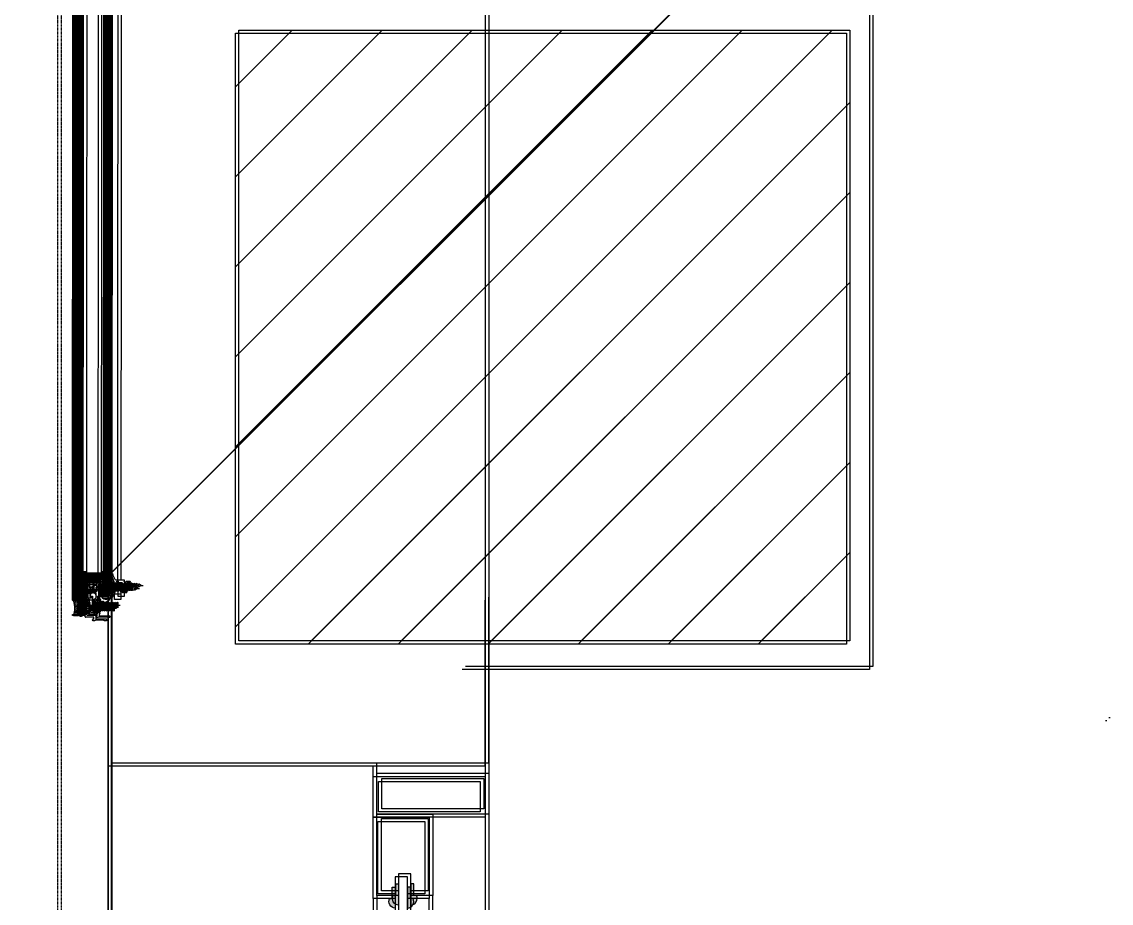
# Model space of a CAD drawing. Header units: inches. Extents: x 4821 to 127877, y 58012 to 433683.
# Drawn here: x 34344 to 35414, y 96471 to 97337 of the extents above; entities that cross this region are included whole.
import ezdxf

# ---------------------------------------------------------------- set-up
doc = ezdxf.new("R2010")
doc.units = ezdxf.units.IN
doc.header["$MEASUREMENT"] = 0
for name, pattern in [('$1$Center', [29.999999, 12, -6, 6, -6]), ('$1$DASHDOT', [25.4, 12.7, -6.35, 0, -6.35]), ('$1$DASHED', [19.05, 12.7, -6.35]), ('104-TYPICAL FLOOR$0$HIDDEN', [0.375, 0.25, -0.125])]:
    doc.linetypes.add(name, pattern=pattern)
for name, color, linetype in [('$1$ACC', 2, 'Continuous'), ('A-FURN-FIXD', 10, 'Continuous'), ('A-LIN-10', 8, 'Continuous'), ('A-WAL-CMU', 7, 'Continuous'), ('A-WALL', 53, 'Continuous'), ('A-WIN', 141, 'Continuous'), ('COL FISRT$0$COL GROUND$0$Cloums$0$A-COL-HAT', 8, 'Continuous'), ('COL FISRT$0$COL GROUND$0$Cloums$0$A-COL-RFC', 210, 'Continuous'), ('HA', 9, 'Continuous')]:
    doc.layers.add(name, color=color, linetype=linetype)

# ---------------------------------------------------------------- blocks, each defined once
blk = doc.blocks.new('COL FISRT')
at = {"layer": 'COL FISRT$0$COL GROUND$0$Cloums$0$A-COL-HAT'}
h = blk.add_hatch(dxfattribs=at)
h.set_pattern_fill('ANSI31', color=256, scale=500)
h.set_pattern_definition([(45, (1133291.507, -1550303.88), (-44.19417, 44.19417), [])])
h.paths.add_polyline_path([(1147627.9, -1509797.1), (1147027.9, -1509797.1), (1147027.9, -1509197.1), (1147627.9, -1509197.1)])
at = {"layer": 'COL FISRT$0$COL GROUND$0$Cloums$0$A-COL-RFC', "linetype": 'Continuous', "elevation": 0}
blk.add_lwpolyline([(1147627.9, -1509797.1), (1147027.9, -1509797.1), (1147027.9, -1509197.1), (1147627.9, -1509197.1)], close=True, dxfattribs=at)
blk = doc.blocks.new('nn win')
for points in [[(1073782.3, -1333384.7, 0.506094), (1073772.7, -1333379.1), (1073772.7, -1333381.8), (1073761.4, -1333381.8), (1073761.4, -1333384.7)], [(1074343.1, -1333384.7, -0.506094), (1074352.7, -1333379.1), (1074352.7, -1333381.8), (1074364, -1333381.8), (1074364, -1333384.7)], [(1073782.3, -1333396.7, -0.506094), (1073772.7, -1333402.3), (1073772.7, -1333399.7), (1073761.4, -1333399.7), (1073761.4, -1333396.7)], [(1074343.1, -1333396.7, 0.506094), (1074352.7, -1333402.3), (1074352.7, -1333399.7), (1074364, -1333399.7), (1074364, -1333396.7)]]:
    blk.add_hatch(color=2).paths.add_polyline_path(points)
at = {"color": 2}
for p, q in [((1073652.7, -1333363.2, -517.5), (1073642.7, -1333363.2, -517.5)), ((1074472.7, -1333363.2, -517.5), (1074482.7, -1333363.2, -517.5)), ((1073642.7, -1333473.2, -517.5), (1073652.7, -1333473.2, -517.5)), ((1074482.7, -1333473.2, -517.5), (1074472.7, -1333473.2, -517.5))]:
    blk.add_line(p, q, dxfattribs=at)
for p, q in [((1074352.7, -1333363.2, 517.5), (1073772.7, -1333363.2, -517.5)), ((1073772.7, -1333418.2, -517.5), (1074352.7, -1333418.2, 517.5)), ((1074432.7, -1333473.2, 703), (1073692.7, -1333473.2, -517.5))]:
    blk.add_line(p, q)
at = {"color": 2, "elevation": 1035}
for points in [[(1073652.7, -1333473.2), (1073692.7, -1333473.2), (1073692.7, -1333363.2), (1073692.7, -1333363.2), (1073692.7, -1333363.2), (1073652.7, -1333363.2)], [(1074472.7, -1333473.2), (1074432.7, -1333473.2), (1074432.7, -1333363.2), (1074432.7, -1333363.2), (1074432.7, -1333363.2), (1074472.7, -1333363.2)]]:
    blk.add_lwpolyline(points, close=True, dxfattribs=at)
at = {"color": 9, "elevation": 1035}
for points in [[(1073657.7, -1333468.2), (1073687.7, -1333468.2), (1073687.7, -1333368.2), (1073657.7, -1333368.2)], [(1074467.7, -1333468.2), (1074437.7, -1333468.2), (1074437.7, -1333368.2), (1074467.7, -1333368.2)]]:
    blk.add_lwpolyline(points, close=True, dxfattribs=at)
at = {"color": 2}
for points, elevation in [([(1073772.7, -1333384.7), (1073772.7, -1333363.2), (1073692.7, -1333363.2), (1073692.7, -1333418.2), (1073772.7, -1333418.2), (1073772.7, -1333396.7)], -517.5), ([(1074352.7, -1333384.7), (1074352.7, -1333363.2), (1074432.7, -1333363.2), (1074432.7, -1333418.2), (1074352.7, -1333418.2), (1074352.7, -1333396.7)], 517.5)]:
    blk.add_lwpolyline(points, dxfattribs=dict(at, elevation=elevation))
at = {"color": 9}
for points, elevation in [([(1073768.2, -1333384.7), (1073768.2, -1333367.7), (1073697.2, -1333367.7), (1073697.2, -1333413.7), (1073768.2, -1333413.7), (1073768.2, -1333396.7)], -517.5), ([(1074357.2, -1333384.7), (1074357.2, -1333367.7), (1074428.2, -1333367.7), (1074428.2, -1333413.7), (1074357.2, -1333413.7), (1074357.2, -1333396.7)], 517.5)]:
    blk.add_lwpolyline(points, dxfattribs=dict(at, elevation=elevation))
at = {"color": 2, "elevation": 1035}
for points in [[(1073782.3, -1333384.7, 0.506094), (1073772.7, -1333379.1), (1073772.7, -1333381.8), (1073761.4, -1333381.8), (1073761.4, -1333384.7)], [(1074343.1, -1333384.7, -0.506094), (1074352.7, -1333379.1), (1074352.7, -1333381.8), (1074364, -1333381.8), (1074364, -1333384.7)], [(1073782.3, -1333396.7, -0.506094), (1073772.7, -1333402.3), (1073772.7, -1333399.7), (1073761.4, -1333399.7), (1073761.4, -1333396.7)], [(1074343.1, -1333396.7, 0.506094), (1074352.7, -1333402.3), (1074352.7, -1333399.7), (1074364, -1333399.7), (1074364, -1333396.7)]]:
    blk.add_lwpolyline(points, format="xyb", close=True, dxfattribs=at)
at = {"elevation": 1035}
blk.add_lwpolyline([(1073751.4, -1333396.7), (1074374, -1333396.7), (1074374, -1333384.7), (1073751.4, -1333384.7)], close=True, dxfattribs=at)
blk = doc.blocks.new('kr')
at = {"layer": 'A-LIN-10', "linetype": '104-TYPICAL FLOOR$0$HIDDEN', "ltscale": 0.4}
blk.add_line((1023757.5, -1333195), (1020421.6, -1333195, 0), dxfattribs=at)
blk = doc.blocks.new('$1$M6x25')
at = {"color": 2, "linetype": '$1$Center', "ltscale": 10}
blk.add_line((-7.8, 0), (26.9, 0), dxfattribs=at)
at = {"color": 71}
for p, q in [((-6, 4.5), (-6, -4.5)), ((0, 5), (-5.5, 5)), ((0, 5), (0, -5)), ((0.8, 2.3), (0, 2.3)), ((1.2, 3), (0.8, 2.3)), ((0.8, 2.3), (1.9, -2.3)), ((1.8, 2.3), (1.2, 3)), ((1.8, 2.3), (2.9, -2.3)), ((2.8, 2.3), (1.8, 2.3)), ((3.2, 3), (2.8, 2.3)), ((2.8, 2.3), (3.9, -2.3)), ((3.8, 2.3), (3.2, 3)), ((3.8, 2.3), (4.9, -2.3)), ((4.8, 2.3), (3.8, 2.3)), ((5.2, 3), (4.8, 2.3)), ((4.8, 2.3), (5.9, -2.3)), ((5.8, 2.3), (5.2, 3)), ((5.8, 2.3), (6.9, -2.3)), ((6.8, 2.3), (5.8, 2.3)), ((7.2, 3), (6.8, 2.3)), ((6.8, 2.3), (7.9, -2.3)), ((7.8, 2.3), (7.2, 3)), ((7.8, 2.3), (8.9, -2.3)), ((8.8, 2.3), (7.8, 2.3)), ((9.2, 3), (8.8, 2.3)), ((8.8, 2.3), (9.9, -2.3)), ((9.8, 2.3), (9.2, 3)), ((9.8, 2.3), (10.9, -2.3)), ((10.8, 2.3), (9.8, 2.3)), ((11.2, 3), (10.8, 2.3)), ((10.8, 2.3), (11.9, -2.3)), ((11.8, 2.3), (11.2, 3)), ((11.8, 2.3), (12.9, -2.3)), ((12.8, 2.3), (11.8, 2.3)), ((13.2, 3), (12.8, 2.3)), ((12.8, 2.3), (13.9, -2.3)), ((13.8, 2.3), (13.2, 3)), ((13.8, 2.3), (14.9, -2.3)), ((14.8, 2.3), (13.8, 2.3)), ((15.2, 3), (14.8, 2.3)), ((14.8, 2.3), (15.9, -2.3)), ((15.8, 2.3), (15.2, 3)), ((15.8, 2.3), (16.9, -2.3)), ((16.8, 2.3), (15.8, 2.3)), ((17.2, 3), (16.8, 2.3)), ((16.8, 2.3), (17.9, -2.3)), ((17.8, 2.3), (17.2, 3)), ((17.8, 2.3), (18.9, -2.3)), ((18.8, 2.3), (17.8, 2.3)), ((19.2, 3), (18.8, 2.3)), ((18.8, 2.3), (19.9, -2.3)), ((19.8, 2.3), (19.2, 3)), ((19.8, 2.3), (20.9, -2.3)), ((20.8, 2.3), (19.8, 2.3)), ((21.2, 3), (20.8, 2.3)), ((20.8, 2.3), (21.9, -2.3)), ((21.8, 2.3), (21.2, 3)), ((21.8, 2.3), (22.9, -2.3)), ((22.8, 2.3), (21.8, 2.3)), ((23.2, 3), (22.8, 2.3)), ((22.8, 2.3), (23.9, -2.3)), ((23.8, 2.3), (23.2, 3)), ((23.8, 2.3), (24.9, -2.3)), ((24.8, 2.3), (23.8, 2.3)), ((25, 2.7), (24.8, 2.3)), ((24.8, 2.3), (25, 1.6)), ((25, 2.7), (25, -2.3)), ((0, -5), (-5.5, -5)), ((1.9, -2.3), (0, -2.3)), ((1.9, -2.3), (2.5, -3)), ((2.5, -3), (2.9, -2.3)), ((2.9, -2.3), (3.9, -2.3)), ((3.9, -2.3), (4.5, -3)), ((4.5, -3), (4.9, -2.3)), ((4.9, -2.3), (5.9, -2.3)), ((5.9, -2.3), (6.5, -3)), ((6.5, -3), (6.9, -2.3)), ((6.9, -2.3), (7.9, -2.3)), ((7.9, -2.3), (8.5, -3)), ((8.5, -3), (8.9, -2.3)), ((8.9, -2.3), (9.9, -2.3)), ((9.9, -2.3), (10.5, -3)), ((10.5, -3), (10.9, -2.3)), ((10.9, -2.3), (11.9, -2.3)), ((11.9, -2.3), (12.5, -3)), ((12.5, -3), (12.9, -2.3)), ((12.9, -2.3), (13.9, -2.3)), ((13.9, -2.3), (14.5, -3)), ((14.5, -3), (14.9, -2.3)), ((14.9, -2.3), (15.9, -2.3)), ((15.9, -2.3), (16.5, -3)), ((16.5, -3), (16.9, -2.3)), ((16.9, -2.3), (17.9, -2.3)), ((17.9, -2.3), (18.5, -3)), ((18.5, -3), (18.9, -2.3)), ((18.9, -2.3), (19.9, -2.3)), ((19.9, -2.3), (20.5, -3)), ((20.5, -3), (20.9, -2.3)), ((20.9, -2.3), (21.9, -2.3)), ((21.9, -2.3), (22.5, -3)), ((22.5, -3), (22.9, -2.3)), ((22.9, -2.3), (23.9, -2.3)), ((23.9, -2.3), (24.5, -3)), ((24.5, -3), (24.9, -2.3)), ((24.9, -2.3), (25, -2.3))]:
    blk.add_line(p, q, dxfattribs=at)
at = {"color": 71, "linetype": '$1$DASHED', "ltscale": 100}
for p, q in [((-6, 2.9), (-3, 2.9)), ((-6, 1.4), (-3, 1.4)), ((-6, -1.4), (-3, -1.4)), ((-6, -2.9), (-3, -2.9))]:
    blk.add_line(p, q, dxfattribs=at)
at = {"color": 71}
for centre, start, end in [((-5.5, 4.5), 90, 180), ((-5.5, -4.5), 180, 270)]:
    blk.add_arc(centre, 0.5, start, end, dxfattribs=at)
at = {"color": 71, "linetype": '$1$DASHED', "ltscale": 100}
for centre, radius, start, end in [((-4.2, 2.2), 1.4, 329.0209, 30.9791), ((-8.1, 0), 5.31, 344.2222, 15.7778), ((-4.2, -2.2), 1.4, 329.0209, 30.9791)]:
    blk.add_arc(centre, radius, start, end, dxfattribs=at)
blk = doc.blocks.new('$1$joint silicone 2')
h = blk.add_hatch()
h.set_pattern_fill('AR-SAND', color=11, scale=0.3)
h.set_pattern_definition([(37.5, (18049.9647, 8866.313), (-0.018898007, 0.578047131), [0, -0.456, 0, -0.51, 0, -0.4875]), (7.5, (18049.9647, 8866.313), (0.530933012, 0.84664382), [0, -0.246, 0, -0.411, 0, -0.1575]), (327.5, (18049.5957, 8866.313), (0.934242559, 0.001697716), [0, -0.15, 0, -0.54, 0, -0.705]), (317.5, (18049.5957, 8866.313), (0.90183798, 0.26330267), [0, -0.075, 0, -0.354, 0, -0.405])])
edge = h.paths.add_edge_path()
edge.add_line((-6.2, 1.2), (-6.2, 1.2))
edge.add_line((-6.2, 1.2), (-5.8, 0.9))
edge.add_line((-5.8, 0.9), (-5.2, 0.7))
edge.add_line((-5.2, 0.7), (-4.5, 0.5))
edge.add_line((-4.5, 0.5), (-3.8, 0.3))
edge.add_line((-3.8, 0.3), (-3, 0.2))
edge.add_line((-3, 0.2), (-2.2, 0.1))
edge.add_line((-2.2, 0.1), (-1.3, 0))
edge.add_line((-1.3, 0), (-0.5, 0))
edge.add_line((-0.5, 0), (0.5, 0))
edge.add_line((0.5, 0), (1.4, 0))
edge.add_line((1.4, 0), (2.3, 0))
edge.add_line((2.3, 0), (3.1, 0.1))
edge.add_line((3.1, 0.1), (4, 0.2))
edge.add_line((4, 0.2), (4.7, 0.3))
edge.add_line((4.7, 0.3), (5.5, 0.5))
edge.add_line((5.5, 0.5), (6.1, 0.7))
edge.add_line((6.1, 0.7), (6.7, 0.9))
edge.add_line((6.7, 0.9), (7.1, 1.2))
edge.add_line((7.1, 1.2), (7.1, 1.2))
edge.add_line((7.1, 1.2), (7.5, 0.8))
edge.add_line((7.5, 0.8), (7.5, -4.2))
edge.add_arc((0.5, -28.2), 25, 73.7398, 106.2602)
edge.add_line((-6.5, -4.2), (-6.5, 0.8))
edge.add_line((-6.5, 0.8), (-6.2, 1.2))
at = {"color": 11}
blk.add_lwpolyline([(-6.2, 1.2), (-6.2, 1.2), (-5.8, 0.9), (-5.2, 0.7), (-4.5, 0.5), (-3.8, 0.3), (-3, 0.2), (-2.2, 0.1), (-1.3, 0), (-0.5, 0), (0.5, 0), (1.4, 0), (2.3, 0), (3.1, 0.1), (4, 0.2), (4.7, 0.3), (5.5, 0.5), (6.1, 0.7), (6.7, 0.9), (7.1, 1.2), (7.1, 1.2), (7.5, 0.8), (7.5, -4.2, 0.142857), (-6.5, -4.2), (-6.5, 0.8)], format="xyb", close=True, dxfattribs=at)
blk = doc.blocks.new('$1$butile2')
h = blk.add_hatch(color=11)
h.dxf.hatch_style = 1
h.paths.add_polyline_path([(9.3, 0.2), (0, 0.2), (0, 0), (9.3, 0)])
at = {"color": 11}
blk.add_lwpolyline([(9.3, 0.2), (0, 0.2), (0, 0), (9.3, 0)], close=True, dxfattribs=at)
blk = doc.blocks.new('$1$inner silicone')
h = blk.add_hatch()
h.set_pattern_fill('DOTS', scale=4)
h.paths.add_polyline_path([(12.2, 0), (12.2, -0.2), (12.2, -4), (0, -4, 0.23607), (0, 0)])
at = {"color": 7}
blk.add_line((12.2, -0.2), (12.2, 0), dxfattribs=at)
blk.add_arc((-4, -2), 4.47, 333.4347, 26.5653, dxfattribs=at)
blk = doc.blocks.new('$1$outer silicone')
h = blk.add_hatch()
h.set_pattern_fill('DOTS', scale=4)
h.paths.add_polyline_path([(16.7, 0), (16.7, -5.8), (16.7, -6), (0, -6, 0.293351), (0, 0)])
at = {"color": 7}
blk.add_line((16.7, -5.8), (16.7, -6), dxfattribs=at)
blk.add_arc((-4.7, -3), 5.55, 327.3018, 32.6982, dxfattribs=at)
blk = doc.blocks.new('$1$GTSY500112')
at = {"layer": 'A-FURN-FIXD'}
blk.add_lwpolyline([(5.9, -11.8, 0.57735), (5.1, -11.8, -1), (4.2, -11.2), (4.5, -10.7, 0.965781), (3.6, -10.2, -0.138673), (1.6, -12, -1.037842), (1.4, -11.5, 0.283592), (2.2, -10.4, -0.584426), (2.3, -10.4, 1.39494), (2.4, -10), (1.7, -10, 0.111575), (1.3, -10.1, -0.09543), (-6, -12, -0.91232), (-6.1, -11.5, 0.076551), (-0.5, -9.1, 0.260148), (0, -8.3), (0, 0), (1.6, 0), (2.1, -0.2), (2.4, 0.1), (2.4, 1.7), (2, 1.9), (1.8, 2.1), (1.9, 2.4), (3.3, 3.5), (5.2, 3), (5.8, 3), (7.7, 3.5), (9.1, 2.4), (9.2, 2.1), (9, 1.9), (8.5, 1.7), (8.5, 0.1), (8.9, -0.2), (9.4, 0), (11, 0), (11, -8.3, 0.260148), (11.5, -9.1, 0.076551), (17.1, -11.5, -0.91232), (17, -12, -0.09543), (9.7, -10.1, 0.111575), (9.3, -10), (8.6, -10, 1.39494), (8.7, -10.4, -0.584426), (8.8, -10.4, 0.283592), (9.6, -11.5, -1.037842), (9.4, -12, -0.138673), (7.4, -10.2, 0.965781), (6.5, -10.7), (6.8, -11.2, -1)], format="xyb", close=True, dxfattribs=at)
for points in [[(4.1, -0.1), (3.6, 0.4), (3.6, 1.5), (4.1, 2), (6.9, 2), (7.4, 1.5), (7.4, 0.4), (6.9, -0.1)], [(4, -1.6), (4.5, -2.1), (4.5, -7.1), (4, -7.6), (3.2, -7.6), (2.7, -7.1), (2.7, -2.1), (3.2, -1.6)], [(7.8, -7.6), (7, -7.6), (6.5, -7.1), (6.5, -2.1), (7, -1.6), (7.8, -1.6), (8.3, -2.1), (8.3, -7.1)]]:
    blk.add_lwpolyline(points, close=True, dxfattribs=at)
blk = doc.blocks.new('$1$GTSY500502')
at = {"color": 151}
blk.add_lwpolyline([(-1.8, 2.4, -0.668179), (-2.1, 1.7), (-2.3, 1.7), (-2.3, 0), (-2, -0.3), (-1.7, 0), (0, 0), (0, -0.5), (-1, -0.5), (-1, -1), (1.9, -1, 0.15392), (2.5, -0.8, -0.807191), (2.8, -1.1, -0.191853), (2.2, -1.5, -0.072848), (0.7, -1.7), (0, -1.7), (0, -3), (-2.5, -3), (-2.5, -2.5, 0.414214), (-2.8, -2.2), (-8.2, -2.2, 0.414214), (-8.5, -2.5), (-8.5, -3), (-11, -3), (-11, -1.7), (-11.7, -1.7, -0.072848), (-13.2, -1.5, -0.191853), (-13.8, -1.1, -0.807191), (-13.5, -0.8, 0.15392), (-12.9, -1), (-10, -1), (-10, -0.5), (-11, -0.5), (-11, 0), (-9.3, 0), (-9, -0.3), (-8.6, 0), (-8.6, 1.7), (-8.9, 1.7, -0.668179), (-9.2, 2.4), (-7.8, 3.8), (-3.2, 3.8)], format="xyb", close=True, dxfattribs=at)
blk.add_lwpolyline([(-3.6, 0.5), (-4.1, 0), (-6.9, 0), (-7.4, 0.5), (-7.4, 1.5), (-6.9, 2), (-4.1, 2), (-3.6, 1.5)], close=True, dxfattribs=at)
blk = doc.blocks.new('$1$RHS4.2x22')
at = {"layer": 'A-FURN-FIXD', "linetype": '$1$DASHDOT'}
blk.add_line((4.8, 0), (-24, 0), dxfattribs=at)
at = {"layer": 'A-FURN-FIXD'}
for p, q in [((-22, 0), (-20.3, 1.1)), ((-19.7, -1.3), (-22, 0)), ((-20, 1.6), (-20.3, 1.1)), ((-19.7, -1.3), (-20.3, 1.1)), ((-19.5, 1.1), (-20, 1.6)), ((-18.2, 1.6), (-19.5, 1.1)), ((-18.9, -1.3), (-19.5, 1.1)), ((-17.8, 2.1), (-18.1, 1.6)), ((-17.4, -1.6), (-18.1, 1.6)), ((-17.3, 1.6), (-17.8, 2.1)), ((-16.1, 1.6), (-17.3, 1.6)), ((-16.6, -1.6), (-17.3, 1.6)), ((-15.9, 2.1), (-16.1, 1.6)), ((-15.4, -1.6), (-16.1, 1.6)), ((-15.3, 1.6), (-15.9, 2.1)), ((-14.6, -1.6), (-15.3, 1.6)), ((-14.1, 1.6), (-15.3, 1.6)), ((-13.9, 2.1), (-14.1, 1.6)), ((-13.4, -1.6), (-14.1, 1.6)), ((-13.3, 1.6), (-13.9, 2.1)), ((-12.6, -1.6), (-13.3, 1.6)), ((-12.1, 1.6), (-13.3, 1.6)), ((-11.9, 2.1), (-12.1, 1.6)), ((-11.4, -1.6), (-12.1, 1.6)), ((-11.3, 1.6), (-11.9, 2.1)), ((-10.6, -1.6), (-11.3, 1.6)), ((-10.1, 1.6), (-11.3, 1.6)), ((-9.9, 2.1), (-10.1, 1.6)), ((-9.4, -1.6), (-10.1, 1.6)), ((-9.9, 2.1), (-9.3, 1.6)), ((-8.6, -1.6), (-9.3, 1.6)), ((-8.1, 1.6), (-9.3, 1.6)), ((-7.9, 2.1), (-8.1, 1.6)), ((-7.4, -1.6), (-8.1, 1.6)), ((-7.3, 1.6), (-7.9, 2.1)), ((-6.6, -1.6), (-7.3, 1.6)), ((-6.2, 1.6), (-7.3, 1.6)), ((-5.9, 2.1), (-6.2, 1.6)), ((-5.4, -1.6), (-6.2, 1.6)), ((-5.3, 1.6), (-5.9, 2.1)), ((-4.6, -1.6), (-5.3, 1.6)), ((-4.2, 1.6), (-5.3, 1.6)), ((-3.9, 2.1), (-4.2, 1.6)), ((-3.4, -1.6), (-4.2, 1.6)), ((-3.4, -1.6), (-4.2, 1.6)), ((-3.3, 1.6), (-3.9, 2.1)), ((-2.6, -1.6), (-3.3, 1.6)), ((-2.2, 1.6), (-3.3, 1.6)), ((-1.9, 2.1), (-2.2, 1.6)), ((-1.4, -1.6), (-2.2, 1.6)), ((-1.3, 1.6), (-1.9, 2.1)), ((-0.6, -1.6), (-1.3, 1.6)), ((-0.2, 1.6), (-1.3, 1.6)), ((0, 1.9), (-0.2, 1.6)), ((0, 0.9), (-0.2, 1.6)), ((1.4, 4.1), (0, 4.1)), ((0, -4.1), (0, 4.1)), ((3, 0.5), (2, 0.5)), ((2, -0.5), (2, 0.5)), ((-19.7, -1.3), (-19.2, -1.8)), ((-19.2, -1.8), (-18.9, -1.3)), ((-17.4, -1.6), (-18.9, -1.3)), ((-17.4, -1.6), (-16.9, -2.1)), ((-16.9, -2.1), (-16.6, -1.6)), ((-15.4, -1.6), (-16.6, -1.6)), ((-15.4, -1.6), (-14.9, -2.1)), ((-14.9, -2.1), (-14.6, -1.6)), ((-13.4, -1.6), (-14.6, -1.6)), ((-13.4, -1.6), (-12.9, -2.1)), ((-12.9, -2.1), (-12.6, -1.6)), ((-11.4, -1.6), (-12.6, -1.6)), ((-11.4, -1.6), (-10.9, -2.1)), ((-10.9, -2.1), (-10.6, -1.6)), ((-9.4, -1.6), (-10.6, -1.6)), ((-9.4, -1.6), (-8.9, -2.1)), ((-8.9, -2.1), (-8.6, -1.6)), ((-7.4, -1.6), (-8.6, -1.6)), ((-7.4, -1.6), (-6.9, -2.1)), ((-6.9, -2.1), (-6.6, -1.6)), ((-5.4, -1.6), (-6.6, -1.6)), ((-5.4, -1.6), (-4.9, -2.1)), ((-4.9, -2.1), (-4.6, -1.6)), ((-3.4, -1.6), (-4.6, -1.6)), ((-3.4, -1.6), (-2.9, -2.1)), ((-2.9, -2.1), (-2.6, -1.6)), ((-1.4, -1.6), (-2.6, -1.6)), ((-1.4, -1.6), (-0.9, -2.1)), ((-0.9, -2.1), (-0.6, -1.6)), ((0, -1.6), (-0.6, -1.6)), ((1.4, -4.1), (0, -4.1)), ((3, -0.5), (2, -0.5))]:
    blk.add_line(p, q, dxfattribs=at)
for centre, start, end in [((-5, -0.9), 9.6294, 37.9057), ((-5, 0.9), 322.0943, 350.3706)]:
    blk.add_arc(centre, 8.15, start, end, dxfattribs=at)
blk = doc.blocks.new('FIRST SLAB EDGE')
at = {"extrusion": (-5.69003e-07, 1.56101e-06, 1)}
h = blk.add_hatch(dxfattribs=at)
h.set_pattern_fill('HEX', color=140, scale=3, angle=179.0162)
h.set_pattern_definition([(179.01620899, (636844.3996, -1337696.1873), (-0.011151949, -0.6494233088), [0.375, -0.75]), (299.01620899, (636844.3996, -1337696.1873), (0.56799305774, 0.3150537833), [0.375, -0.75]), (239.01620899, (636844.02466, -1337696.18083), (0.55684110875, -0.3343695255), [0.375, -0.75])])
edge = h.paths.add_edge_path()
edge.add_line((1147489.4, -1714047.3), (1147489.4, -1714051.6))
edge.add_arc((1147489.1, -1714051.6), 0.3, 1394.9998, 1439.9998, ccw=False)
edge.add_line((1147489.4, -1714051.8), (1147488.2, -1714052.9))
edge.add_arc((1147488, -1714052.7), 0.3, 1349.9998, 1394.9998, ccw=False)
edge.add_line((1147488, -1714053), (1147472, -1714053))
edge.add_arc((1147472, -1714052.7), 0.3, 1304.9998, 1349.9998, ccw=False)
edge.add_line((1147471.8, -1714052.9), (1147470.6, -1714051.8))
edge.add_arc((1147470.8, -1714051.6), 0.3, 1259.9998, 1304.9998, ccw=False)
edge.add_line((1147470.5, -1714051.6), (1147470.5, -1714047.3))
edge.add_arc((1147470.8, -1714047.3), 0.3, 1169.9998, 1259.9998, ccw=False)
edge.add_line((1147470.8, -1714047), (1147489.1, -1714047))
edge.add_arc((1147489.1, -1714047.3), 0.3, 1439.9998, 1529.9998, ccw=False)
h = blk.add_hatch(dxfattribs=at)
h.set_pattern_fill('ANSI32', angle=179.0162)
h.set_pattern_definition([(224.016208986, (622690.8999, -1344893.7056), (0.2605731915, -0.26967871972), []), (224.016208986, (622690.72316, -1344893.70255), (0.2605731915, -0.26967871972), [])])
h.paths.add_polyline_path([(1147515.7, -1714063.3), (1147515.7, -1714061.8), (1147516.7, -1714061.8), (1147516.7, -1714059.3), (1147517, -1714059), (1147516.7, -1714058.7), (1147516.7, -1714056.3), (1147515.7, -1714056.3), (1147515.7, -1714054.8), (1147511.2, -1714054.8), (1147511.2, -1714055.8), (1147510.6, -1714055.8), (1147509.7, -1714054.9), (1147509.7, -1714055.1), (1147509.4, -1714055.6), (1147509.7, -1714056), (1147511.4, -1714056), (1147511.6, -1714055.5), (1147511.8, -1714055.3), (1147512.1, -1714055.4), (1147513.2, -1714056.8), (1147512.7, -1714058.7), (1147512.7, -1714059.3), (1147513.2, -1714061.2), (1147512.1, -1714062.6), (1147511.8, -1714062.7), (1147511.6, -1714062.5), (1147511.4, -1714062.1), (1147509.7, -1714062.1), (1147509.4, -1714062.4), (1147509.7, -1714062.9), (1147509.7, -1714063.2), (1147510.6, -1714062.3), (1147511.2, -1714062.3), (1147511.2, -1714063.3)])
at = {"ltscale": 0.5, "extrusion": (-5.69003e-07, 1.56101e-06, 1)}
h = blk.add_hatch(dxfattribs=at)
h.set_pattern_fill('ANSI38', color=21, scale=5, angle=179.0162, style=0)
h.set_pattern_definition([(224.01620899, (630235.1728, -1352179.86326), (0.4342886525, -0.44946453287), []), (314.01620899, (630235.1728, -1352179.86326), (1.3180418379, -0.4646404132), [1.5625, -0.9375])])
h.paths.add_polyline_path([(1147468.4, -1714084.7), (1147468.6, -1714085.2), (1147468.9, -1714085.5), (1147469.2, -1714085.8), (1147469.6, -1714086), (1147469.9, -1714086.2), (1147470.3, -1714086.2), (1147470.6, -1714086.3), (1147470.9, -1714086.2), (1147471.2, -1714086.1), (1147471.5, -1714086), (1147471.8, -1714085.9), (1147472.1, -1714085.7), (1147472.3, -1714085.5), (1147472.5, -1714085.3), (1147472.6, -1714085.1), (1147472.7, -1714084.8), (1147472.8, -1714084.6), (1147472.8, -1714084.4), (1147472.8, -1714084.2), (1147472.8, -1714083.9), (1147472.8, -1714083.7), (1147472.7, -1714083.4), (1147472.7, -1714083), (1147472.7, -1714082.7), (1147472.6, -1714082.3), (1147472.6, -1714081.8), (1147472.6, -1714081.3), (1147472.6, -1714080.8), (1147472.6, -1714080.2), (1147472.6, -1714079.7), (1147472.5, -1714079.1), (1147472.5, -1714078.5), (1147472.5, -1714077.9), (1147472.6, -1714077.4), (1147472.6, -1714076.8), (1147472.6, -1714076.2), (1147472.6, -1714075.7), (1147472.6, -1714075.2), (1147472.6, -1714074.8), (1147472.7, -1714074.4), (1147472.7, -1714074), (1147472.7, -1714073.7), (1147472.8, -1714073.4), (1147472.8, -1714073.1), (1147472.8, -1714072.8), (1147472.8, -1714072.6), (1147472.8, -1714072.4), (1147472.7, -1714072.2), (1147472.6, -1714072), (1147472.5, -1714071.7), (1147472.3, -1714071.5), (1147472.1, -1714071.3), (1147471.8, -1714071.2), (1147471.5, -1714071), (1147471.2, -1714070.9), (1147470.9, -1714070.8), (1147470.6, -1714070.8), (1147470.3, -1714070.8), (1147469.9, -1714070.8), (1147469.6, -1714071), (1147469.2, -1714071.2), (1147468.9, -1714071.5), (1147468.6, -1714071.8), (1147468.4, -1714072.3), (1147468.1, -1714072.9), (1147468, -1714073.5), (1147467.8, -1714074.2), (1147467.7, -1714075), (1147467.6, -1714075.8), (1147467.5, -1714076.7), (1147467.5, -1714077.6), (1147467.5, -1714078.5), (1147467.5, -1714079.4), (1147467.5, -1714080.3), (1147467.6, -1714081.2), (1147467.7, -1714082), (1147467.8, -1714082.8), (1147468, -1714083.5), (1147468.1, -1714084.2)])
at = {"layer": '$1$ACC', "color": 101, "extrusion": (-5.69003e-07, 1.56101e-06, 1), "elevation": 1206}
for points in [[(1147489.4, -1714046.7, -0.414214), (1147489.7, -1714047), (1147489.7, -1714051.7, -0.198912), (1147489.7, -1714051.9), (1147488.3, -1714053.2, -0.198912), (1147488.1, -1714053.3), (1147471.9, -1714053.3, -0.198912), (1147471.7, -1714053.2), (1147470.3, -1714051.9, -0.198912), (1147470.2, -1714051.7), (1147470.2, -1714047, -0.414214), (1147470.5, -1714046.7)], [(1147489.4, -1714047.3), (1147489.4, -1714051.6, -0.198912), (1147489.4, -1714051.8), (1147488.2, -1714052.9, -0.198912), (1147488, -1714053), (1147472, -1714053, -0.198912), (1147471.8, -1714052.9), (1147470.6, -1714051.8, -0.198912), (1147470.5, -1714051.6), (1147470.5, -1714047.3, -0.414214), (1147470.8, -1714047), (1147489.1, -1714047, -0.414214)]]:
    blk.add_lwpolyline(points, format="xyb", close=True, dxfattribs=at)
at = {"color": 165, "linetype": 'Continuous', "extrusion": (-5.69003e-07, 1.56101e-06, 1)}
for p, q in [((1147462.3, -1714070.5, 1209.3), (1147462.9, -1713230.5, 1209.3)), ((1147463.3, -1714071.5, 1209.3), (1147463.9, -1713230.5, 1209.3)), ((1147464.3, -1714071.5, 1209.3), (1147464.9, -1713230.5, 1209.3)), ((1147465.3, -1714071.5, 1209.3), (1147465.9, -1713230.5, 1209.3)), ((1147466.3, -1714071.5, 1209.3), (1147466.9, -1713230.5, 1209.3)), ((1147467.3, -1714071.5, 1209.3), (1147467.9, -1713230.5, 1209.3)), ((1147468.3, -1714071.5, 1209.3), (1147468.9, -1713230.5, 1209.3)), ((1147492.7, -1714067, 1209.3), (1147493.3, -1713230.5, 1209.3)), ((1147493.7, -1714067, 1209.3), (1147494.3, -1713230.5, 1209.3)), ((1147494.7, -1714067, 1209.3), (1147495.3, -1713230.5, 1209.3)), ((1147495.7, -1714067, 1209.3), (1147496.3, -1713230.5, 1209.3)), ((1147496.7, -1714067, 1209.3), (1147497.3, -1713230.5, 1209.3)), ((1147497.7, -1714067, 1209.3), (1147498.3, -1713230.5, 1209.3)), ((1147463.3, -1714071.5, 1209.3), (1147462.3, -1714070.5, 1209.3)), ((1147468.3, -1714071.5, 1209.3), (1147463.3, -1714071.5, 1209.3)), ((1147468.3, -1714071.5, 1209.3), (1147463.3, -1714071.5, 1209.3)), ((1147491.7, -1714067, 1209.3), (1147497.7, -1714067, 1209.3))]:
    blk.add_line(p, q, dxfattribs=at)
at = {"color": 31, "extrusion": (-5.69003e-07, 1.56101e-06, 1)}
blk.add_line((1147469.1, -1714045.5, 1209.3), (1147469.7, -1713230.5, 1209.3), dxfattribs=at)
at = {"color": 16, "linetype": 'Continuous', "extrusion": (-5.69003e-07, 1.56101e-06, 1)}
blk.add_line((1147491.5, -1714045.5, 1209.3), (1147491.7, -1714045.5, 1209.3), dxfattribs=at)
at = {"color": 52, "extrusion": (-5.69003e-07, 1.56101e-06, 1)}
for p, q in [((1147486, -1714061.7, 1209.3), (1147476, -1714055, 1209.3)), ((1147476, -1714061.7, 1209.3), (1147486, -1714055, 1209.3))]:
    blk.add_line(p, q, dxfattribs=at)
at = {"color": 7, "extrusion": (-5.69003e-07, 1.56101e-06, 1)}
blk.add_line((1147468.3, -1714071.5, 1209.3), (1147468.6, -1714071.8, 1209.3), dxfattribs=at)
blk.add_line((1147468.3, -1714071.5, 1209.3), (1147468.6, -1714071.8, 1209.3), dxfattribs=at)
at = {"color": 31, "extrusion": (-5.69003e-07, 1.56101e-06, 1), "elevation": 1206}
for points in [[(1147473.1, -1713230.5), (1147472.5, -1714045.5)], [(1147487.5, -1714046.7), (1147488.1, -1713230.5)], [(1147506.7, -1714053.5), (1147507.3, -1713230.5)], [(1147509.7, -1714064.5), (1147509.7, -1714070), (1147503.7, -1714070), (1147503.7, -1714064.5)]]:
    blk.add_lwpolyline(points, dxfattribs=at)
at = {"color": 16, "linetype": 'Continuous', "extrusion": (-5.69003e-07, 1.56101e-06, 1), "elevation": 1206}
blk.add_lwpolyline([(1147485.3, -1714070.5, 0.198912), (1147485, -1714071.2), (1147485, -1714071.5), (1147484, -1714071.5), (1147484, -1714069.7), (1147485.7, -1714068), (1147485.7, -1714063.4), (1147475.8, -1714063.4), (1147475.8, -1714070), (1147477.7, -1714070), (1147477.7, -1714071.5), (1147474.3, -1714071.5), (1147474.3, -1714054.8), (1147468.5, -1714054.8), (1147468.5, -1714045.5), (1147472.5, -1714045.5), (1147472.5, -1714046.5), (1147470, -1714046.5), (1147470, -1714053.3), (1147490, -1714053.3), (1147490, -1714046.5), (1147487.5, -1714046.5), (1147487.5, -1714045.5), (1147491.5, -1714045.5), (1147491.5, -1714054.8), (1147487.7, -1714054.8), (1147487.7, -1714067), (1147487.2, -1714067), (1147487.2, -1714068, -0.198912), (1147486.7, -1714069.1)], format="xyb", close=True, dxfattribs=at)
blk.add_lwpolyline([(1147486.2, -1714054.8), (1147486.2, -1714061.9), (1147475.8, -1714061.9), (1147475.8, -1714054.8)], close=True, dxfattribs=at)
at = {"color": 52, "extrusion": (-5.69003e-07, 1.56101e-06, 1), "elevation": 1206}
blk.add_lwpolyline([(1147486, -1714055), (1147486, -1714061.7), (1147476, -1714061.7), (1147476, -1714055)], close=True, dxfattribs=at)
at = {"color": 7, "extrusion": (-5.69003e-07, 1.56101e-06, 1), "elevation": 1206}
blk.add_lwpolyline([(1147480.7, -1714063.9), (1147477.9, -1714063.9, 1.010051), (1147476.5, -1714065.3), (1147476.5, -1714068.1, 1.010051), (1147477.9, -1714069.5), (1147478.7, -1714069.5), (1147478.7, -1714084), (1147483.7, -1714084), (1147483.7, -1714069.7, 1.08744)], format="xyb", close=True, dxfattribs=at)
at = {"color": 21, "linetype": 'Continuous', "extrusion": (-5.69003e-07, 1.56101e-06, 1), "elevation": 1206}
blk.add_lwpolyline([(1147492.5, -1714068.8, -0.414214), (1147491.5, -1714067.8), (1147491.5, -1714066.4), (1147491.5, -1714066.4), (1147491.5, -1714065), (1147491.5, -1714065), (1147491.5, -1714064.1, 0.414214), (1147490.8, -1714063.4), (1147489.2, -1714063.4), (1147489.2, -1714055), (1147487.9, -1714055), (1147487.9, -1714065), (1147487.9, -1714065), (1147487.9, -1714066.4), (1147487.9, -1714066.4), (1147487.9, -1714069.6, 0.414214), (1147490.9, -1714072.6), (1147492.6, -1714072.6, 0.231514), (1147498.7, -1714069.6, 0.624419), (1147498.3, -1714068.8)], format="xyb", close=True, dxfattribs=at)
at = {"color": 21, "extrusion": (-5.69003e-07, 1.56101e-06, 1)}
blk.add_lwpolyline([(1147468.4, -1714084.7), (1147468.6, -1714085.2), (1147468.9, -1714085.5), (1147469.2, -1714085.8), (1147469.6, -1714086), (1147469.9, -1714086.2), (1147470.3, -1714086.2), (1147470.6, -1714086.3), (1147470.9, -1714086.2), (1147471.2, -1714086.1), (1147471.5, -1714086), (1147471.8, -1714085.9), (1147472.1, -1714085.7), (1147472.3, -1714085.5), (1147472.5, -1714085.3), (1147472.6, -1714085.1), (1147472.7, -1714084.8), (1147472.8, -1714084.6), (1147472.8, -1714084.4), (1147472.8, -1714084.2), (1147472.8, -1714083.9), (1147472.8, -1714083.7), (1147472.7, -1714083.4), (1147472.7, -1714083), (1147472.7, -1714082.7), (1147472.6, -1714082.3), (1147472.6, -1714081.8), (1147472.6, -1714081.3), (1147472.6, -1714080.8), (1147472.6, -1714080.2), (1147472.6, -1714079.7), (1147472.5, -1714079.1), (1147472.5, -1714078.5), (1147472.5, -1714077.9), (1147472.6, -1714077.4), (1147472.6, -1714076.8), (1147472.6, -1714076.2), (1147472.6, -1714075.7), (1147472.6, -1714075.2), (1147472.6, -1714074.8), (1147472.7, -1714074.4), (1147472.7, -1714074), (1147472.7, -1714073.7), (1147472.8, -1714073.4), (1147472.8, -1714073.1), (1147472.8, -1714072.8), (1147472.8, -1714072.6), (1147472.8, -1714072.4), (1147472.7, -1714072.2), (1147472.6, -1714072), (1147472.5, -1714071.7), (1147472.3, -1714071.5), (1147472.1, -1714071.3), (1147471.8, -1714071.2), (1147471.5, -1714071), (1147471.2, -1714070.9), (1147470.9, -1714070.8), (1147470.6, -1714070.8), (1147470.3, -1714070.8), (1147469.9, -1714070.8), (1147469.6, -1714071), (1147469.2, -1714071.2), (1147468.9, -1714071.5), (1147468.6, -1714071.8), (1147468.4, -1714072.3), (1147468.1, -1714072.9), (1147468, -1714073.5), (1147467.8, -1714074.2), (1147467.7, -1714075), (1147467.6, -1714075.8), (1147467.5, -1714076.7), (1147467.5, -1714077.6), (1147467.5, -1714078.5), (1147467.5, -1714079.4), (1147467.5, -1714080.3), (1147467.6, -1714081.2), (1147467.7, -1714082), (1147467.8, -1714082.8), (1147468, -1714083.5), (1147468.1, -1714084.2)], close=True, dxfattribs=at)
at = {"color": 3, "linetype": '$1$Center', "ltscale": 50, "extrusion": (-5.69003e-07, 1.56101e-06, 1), "elevation": 1206}
blk.add_lwpolyline([(1147476.6, -1714085), (1147476.6, -1714085.4), (1147484.2, -1714085.4, -0.414214), (1147485.2, -1714086.4), (1147485.2, -1714089), (1147495.5, -1714089), (1147496, -1714089.7, -0.352941), (1147496, -1714090), (1147495.5, -1714090.7), (1147493.5, -1714090.7), (1147493.5, -1714090.2), (1147484.2, -1714090.2), (1147484.2, -1714090.7), (1147482.5, -1714090.7), (1147482, -1714090, -0.352941), (1147482, -1714089.7), (1147482.5, -1714089), (1147483.2, -1714089), (1147483.2, -1714087.4), (1147475.1, -1714087.4, -0.414214), (1147474.6, -1714086.9), (1147474.6, -1714085.5), (1147462.3, -1714085.5), (1147462.3, -1714084.5), (1147476.1, -1714084.5, -0.414214)], format="xyb", close=True, dxfattribs=at)
at = {"layer": 'A-WAL-CMU'}
for p, q in [((1147497.7, -1715443.5), (1147497.7, -1711443.5)), ((1147867.7, -1713060.2), (1147867.7, -1714233.5)), ((1147867.7, -1714233.5, 1209.3), (1147867.7, -1714070.5, 1209.3))]:
    blk.add_line(p, q, dxfattribs=at)
at = {"layer": 'A-WAL-CMU', "elevation": 1209.3}
blk.add_lwpolyline([(1147867.7, -1714233.5), (1147497.7, -1714233.6)], dxfattribs=at)
at = {"color": 7, "extrusion": (5.69003e-07, -1.56101e-06, -1), "zscale": -1}
for name, p, rotation in [('$1$butile2', (-1147468.5, -1714045.5, -1206), 270.0002189598666), ('$1$outer silicone', (-1147474.3, -1714071.5, -1206), 90.00021895986666), ('$1$inner silicone', (-1147491.7, -1714067, -1206), 90.00021895986666), ('$1$RHS4.2x22', (-1147504.2, -1714059, -1206), 0.0002189598665669354), ('$1$joint silicone 2', (-1147467.5, -1714079, -1206), 90.00021895986666), ('$1$M6x25', (-1147478.7, -1714078.5, -1206), 180.0002189598666), ('$1$GTSY500502', (-1147486.7, -1714073, -1206), 90.00021895986666)]:
    blk.add_blockref(name, p, dxfattribs=dict(at, rotation=rotation))
at = {"color": 7, "extrusion": (-5.69003e-07, 1.56101e-06, 1), "rotation": 269.9997810401333}
for name, p in [('$1$butile2', (1147491.5, -1714045.5, 1206)), ('$1$GTSY500112', (1147509.7, -1714053.5, 1206))]:
    blk.add_blockref(name, p, dxfattribs=at)
at = {"layer": 'A-WAL-CMU', "rotation": 90}
blk.add_blockref('kr', (-185747.3, -2735711.7, 2057.5), dxfattribs=at)
at = {"layer": 'A-WIN', "rotation": 90}
blk.add_blockref('nn win', (-185605.5, -2788716.3, 1209.3), dxfattribs=at)

msp = doc.modelspace()

# ---------------------------------------------------------------- hatches: boundary and pattern name
at = {"layer": 'A-WALL'}
h = msp.add_hatch(dxfattribs=at)
h.set_pattern_fill('ANSI36', color=1, scale=250)
h.set_pattern_definition([(45, (-1055552.45, -59242.15), (420.9495, 1543.4815), [1984.375, -396.875, 0, -396.875])])
h.paths.add_polyline_path([(58653.6, 99395.9), (34429.9, 99395.9), (34429.9, 89400.9), (39953.9, 89400.9), (39977.1, 85775.9), (42729.5, 85774.2), (42729.8, 82526), (58653.6, 82525.9), (58653.6, 85525.9), (58665.2, 85525.9), (58642, 89400.9), (58653.6, 89400.9)])
h = msp.add_hatch(dxfattribs=at)
h.set_pattern_fill('ANSI36', color=1, scale=250)
h.set_pattern_definition([(45, (-1055549.05, -59239.2), (420.9495, 1543.4815), [1984.375, -396.875, 0, -396.875])])
h.paths.add_polyline_path([(58657, 99398.8), (34433.3, 99398.8), (34433.3, 89403.9), (39957.3, 89403.9), (39980.5, 85778.8), (42732.9, 85777.2), (42733.2, 82529), (58657, 82528.8), (58657, 85528.8), (58668.6, 85528.8), (58645.4, 89403.9), (58657, 89403.9)])

# ---------------------------------------------------------------- linework, layer by layer
at = {"layer": 'A-WAL-CMU'}
for p, q in [((35177, 97350.9), (35177, 96700.9)), ((35177, 97350.9, 0), (35177, 96700.9, 0)), ((35180.4, 97353.8), (35180.4, 96703.8)), ((35180.4, 97353.8, 0), (35180.4, 96703.8, 0)), ((35177, 96700.9), (34776.9, 96700.9)), ((35177, 96700.9, 0), (34776.9, 96700.9, 0)), ((35180.4, 96703.8), (34780.3, 96703.8)), ((35180.4, 96703.8, 0), (34780.3, 96703.8, 0))]:
    msp.add_line(p, q, dxfattribs=at)
at = {"layer": 'A-WALL'}
for points in [[(82874.9, 99395.9), (82875, 89400.9), (87604.3, 89400.9), (87604.3, 80603.3), (82874.3, 80603.3), (82874.9, 68904.5), (66209.3, 68904.5), (66209.3, 82275.8), (51096, 82275.8), (51096, 68904.5), (34429, 68904.5), (34429.7, 80603.3), (29699.4, 80603.3), (29696.7, 89400.8), (34429.7, 89400.9), (34429.7, 99395.9), (82874.9, 99395.9)], [(82878.3, 99398.8), (82878.3, 89403.9), (87607.7, 89403.9), (87607.7, 80606.3), (82877.7, 80606.3), (82878.3, 68907.5), (66212.7, 68907.5), (66212.7, 82278.8), (51099.4, 82278.8), (51099.4, 68907.5), (34432.4, 68907.5), (34433.1, 80606.3), (29702.8, 80606.3), (29700.1, 89403.8), (34433.1, 89403.9), (34433.1, 99398.8), (82878.3, 99398.8)], [(34429, 99395.9), (82874.3, 99395.9), (82874.3, 89400.9), (80054.3, 89400.9), (80077.5, 85525.9), (74678.8, 85525.9), (74678.8, 82525.9), (42729.2, 82526), (42728.9, 85774.2), (39976.5, 85775.9), (39953.3, 89400.9), (34429.2, 89400.9), (34429.2, 99395.9)], [(34432.4, 99398.8), (82877.7, 99398.8), (82877.7, 89403.9), (80057.7, 89403.9), (80080.9, 85528.8), (74682.2, 85528.8), (74682.2, 82528.8), (42732.6, 82529), (42732.3, 85777.2), (39979.9, 85778.8), (39956.7, 89403.9), (34432.6, 89403.9), (34432.6, 99398.8)]]:
    msp.add_lwpolyline(points, dxfattribs=at)
at = {"layer": 'HA', "elevation": 0}
for points in [[(51096, 68904.5), (34430.4, 68904.5), (34430.4, 80603.3), (29699.4, 80603.3), (29698.8, 89398.6), (34429.7, 89398.6), (34429.7, 99395.9), (82874.9, 99395.9), (82875, 89400.9), (87604.3, 89400.9), (87575.6, 80603.3), (82874.9, 80603.3), (82874.9, 68904.5), (34429, 68907.1)], [(51099.4, 68907.5), (34433.8, 68907.5), (34433.8, 80606.3), (29702.8, 80606.3), (29702.2, 89401.6), (34433.1, 89401.6), (34433.1, 99398.8), (82878.3, 99398.8), (82878.3, 89403.9), (87607.7, 89403.9), (87579, 80606.3), (82878.3, 80606.3), (82878.3, 68907.5), (34432.4, 68910.1)]]:
    msp.add_lwpolyline(points, dxfattribs=at)

# ---------------------------------------------------------------- block references
at = {"layer": 'A-WAL-CMU'}
for name, p in [('FIRST SLAB EDGE', (-1113064.6, 1810842.4, 0)), ('FIRST SLAB EDGE', (-1113068, 1810839.4, 0)), ('COL FISRT', (-1112473.6, 1606522.9)), ('COL FISRT', (-1112470.2, 1606525.9))]:
    msp.add_blockref(name, p, dxfattribs=at)

doc.saveas('drawing.dxf')
